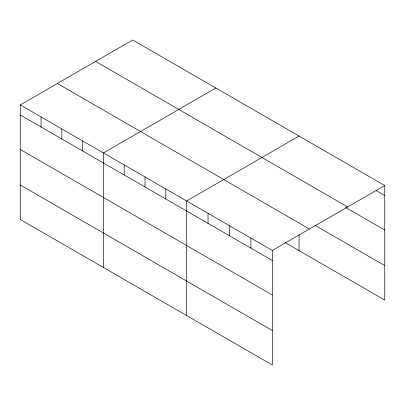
<?xml version="1.0" encoding="UTF-8"?>
<svg xmlns="http://www.w3.org/2000/svg" width="405" height="405" viewBox="0 0 405 405"><rect width="100%" height="100%" fill="white"/><g stroke="black" fill="none" stroke-linecap="round" stroke-linejoin="round"><path stroke-width="0.61" d="M20.25 104.925L272.307 250.447L272.307 364.996L20.25 219.475L20.25 104.925L132.693 40.004L384.75 185.525L384.75 300.075L285.368 242.701M215.87 88.027L103.427 152.948L103.427 267.497M299.052 136.05L186.609 200.966L186.609 315.515M272.307 250.447L384.75 185.525M376.179 190.613L384.75 195.559M95.585 61.428L347.642 206.95M345.647 207.476L384.75 230.05M315.12 225.388L384.75 265.589M57.358 83.501L309.415 229.022M20.25 114.954L272.307 260.481M20.25 149.445L272.307 294.972M20.25 184.984L272.307 330.505M299.052 234.586L299.052 250.599M250.882 238.079L250.882 248.108M229.458 225.706L229.458 235.74M208.033 213.339L208.033 223.373M165.812 188.963L165.812 198.997M145.02 176.96L145.02 186.988M124.224 164.951L124.224 174.985M82.635 140.94L82.635 150.974M61.838 128.937L61.838 138.966M41.047 116.929L41.047 126.962"/></g></svg>
